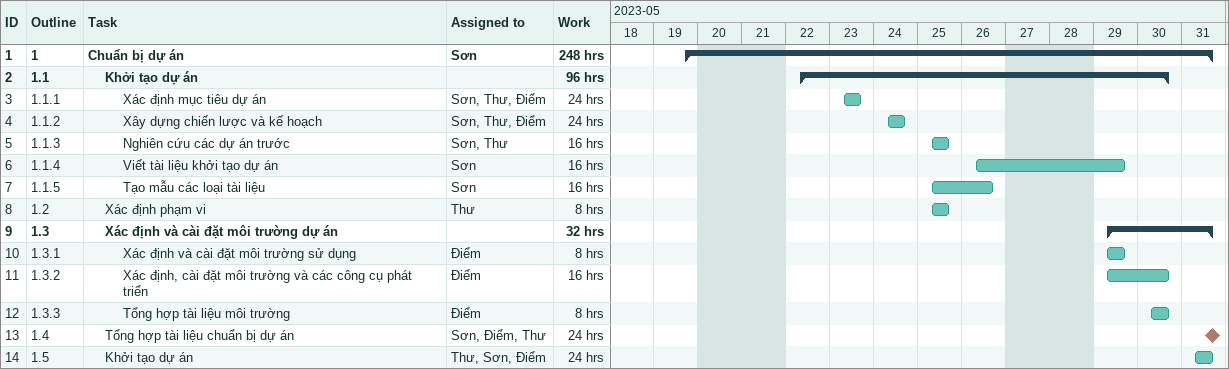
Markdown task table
| ID | WBS | Task | Start | Finish | Resources | Work (h) |
|---|---|---|---|---|---|---|
| 1 | 1 | **Chuẩn bị dự án** | 2023-05-19 | 2023-05-31 | Sơn | 248 |
| 2 | 1.1 | **Khởi tạo dự án** | 2023-05-22 | 2023-05-30 |  | 96 |
| 3 | 1.1.1 | Xác định mục tiêu dự án | 2023-05-23 | 2023-05-23 | Sơn, Thư, Điểm | 24 |
| 4 | 1.1.2 | Xây dựng chiến lược và kế hoạch | 2023-05-24 | 2023-05-24 | Sơn, Thư, Điểm | 24 |
| 5 | 1.1.3 | Nghiên cứu các dự án trước | 2023-05-25 | 2023-05-25 | Sơn, Thư | 16 |
| 6 | 1.1.4 | Viết tài liệu khởi tạo dự án | 2023-05-26 | 2023-05-29 | Sơn | 16 |
| 7 | 1.1.5 | Tạo mẫu các loại tài liệu | 2023-05-25 | 2023-05-26 | Sơn | 16 |
| 8 | 1.2 | Xác định phạm vi | 2023-05-25 | 2023-05-25 | Thư | 8 |
| 9 | 1.3 | **Xác định và cài đặt môi trường dự án** | 2023-05-29 | 2023-05-31 |  | 32 |
| 10 | 1.3.1 | Xác định và cài đặt môi trường sử dụng | 2023-05-29 | 2023-05-29 | Điểm | 8 |
| 11 | 1.3.2 | Xác định, cài đặt môi trường và các công cụ phát triển | 2023-05-29 | 2023-05-30 | Điểm | 16 |
| 12 | 1.3.3 | Tổng hợp tài liệu môi trường | 2023-05-30 | 2023-05-30 | Điểm | 8 |
| 13 | 1.4 | Tổng hợp tài liệu chuẩn bị dự án (milestone) | 2023-05-31 | 2023-05-31 | Sơn, Điểm, Thư | 24 |
| 14 | 1.5 | Khởi tạo dự án | 2023-05-31 | 2023-05-31 | Thư, Sơn, Điểm | 24 |
